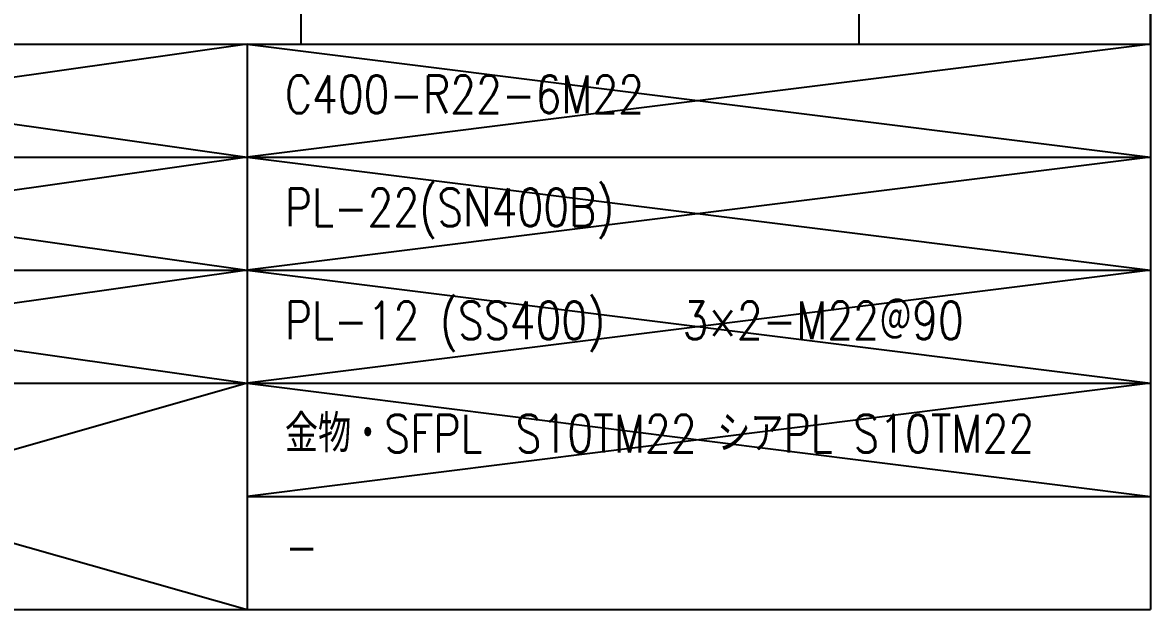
# Model space of a CAD drawing. Extents: x -668440 to 1010955, y -1678500 to 210463.
# Drawn here: x -567126 to -526717, y -944029 to -923007 of the extents above; entities that cross this region are included whole.
import ezdxf
from ezdxf.enums import TextEntityAlignment as Align

# ---------------------------------------------------------------- set-up
doc = ezdxf.new("R2010")
doc.units = 0
doc.header["$MEASUREMENT"] = 0
doc.linetypes.add('CENTER', pattern=[2, 1.25, -0.25, 0.25, -0.25])
doc.layers.get('0').update_dxf_attribs({"color": 3, "linetype": 'CONTINUOUS'})
doc.layers.add('00_ADDL', color=253, linetype='CONTINUOUS', plot=False)
for name, color, linetype in [('100', 5, 'CENTER'), ('_1-1_L-CL', 3, 'CONTINUOUS'), ('_1-C_INP1', 3, 'CONTINUOUS'), ('修正2022年4月20日', 2, 'CONTINUOUS')]:
    doc.layers.add(name, color=color, linetype=linetype)
doc.styles.add('S020', font='simplex.shx', dxfattribs={"width": 0.8, "height": 100, "bigfont": 'extfont2.shx'})

# ---------------------------------------------------------------- blocks, each defined once
blk = doc.blocks.new('剛接合部C1Y')
at = {"layer": '00_ADDL'}
for p, q in [((-219741.54476, -397002.59222), (-219741.54476, -392142.59222)), ((-225827.6965, -397002.59222), (-222977.6965, -397407.59222)), ((-222977.6965, -397002.59222), (-225827.6965, -397407.59222)), ((-222977.6965, -397002.59222), (-219741.54476, -397407.59222)), ((-219741.54476, -397002.59222), (-222977.6965, -397407.59222)), ((-225827.6965, -397407.59222), (-222977.6965, -397812.59222)), ((-222977.6965, -397407.59222), (-225827.6965, -397812.59222)), ((-222977.6965, -397407.59222), (-219741.54476, -397812.59222)), ((-219741.54476, -397407.59222), (-222977.6965, -397812.59222)), ((-225827.6965, -397812.59222), (-222977.6965, -398217.59222)), ((-222977.6965, -397812.59222), (-225827.6965, -398217.59222)), ((-222977.6965, -397812.59222), (-219741.54476, -398217.59222)), ((-219741.54476, -397812.59222), (-222977.6965, -398217.59222)), ((-225827.6965, -398217.59222), (-222977.6965, -399027.59222)), ((-222977.6965, -398217.59222), (-225827.6965, -399027.59222)), ((-222977.6965, -398217.59222), (-219741.54476, -398622.59222)), ((-219741.54476, -398217.59222), (-222977.6965, -398622.59222))]:
    blk.add_line(p, q, dxfattribs=at)
at = {"layer": '100'}
blk.add_line((-222784.62063, -397002.59222), (-222784.62063, -393132.59222), dxfattribs=at)
at = {"layer": '100', "linetype": 'CENTER', "ltscale": 200}
blk.add_line((-220784.62063, -397002.59222), (-220784.62063, -393132.59222), dxfattribs=at)
at = {"layer": '_1-1_L-CL'}
for p, q in [((-219741.54476, -392142.59222), (-219741.54476, -399027.59222)), ((-222977.6965, -397002.59222), (-222977.6965, -399027.59222)), ((-225827.6965, -397407.59222), (-219741.54476, -397407.59222)), ((-225827.6965, -397812.59222), (-219741.54476, -397812.59222)), ((-225827.6965, -398217.59222), (-219741.54476, -398217.59222)), ((-222977.6965, -398622.59222), (-219741.54476, -398622.59222)), ((-225827.6965, -399027.59222), (-219741.54476, -399027.59222))]:
    blk.add_line(p, q, dxfattribs=at)
at = {"layer": '修正2022年4月20日'}
blk.add_line((-225827.6965, -397002.59222), (-219741.54476, -397002.59222), dxfattribs=at)
at = {"layer": '_1-1_L-CL', "style": 'S020', "width": 0.8}
blk.add_text('-', height=135, dxfattribs=at).set_placement((-222842.6965, -398802.59222), align=Align.MIDDLE_LEFT)
at = {"layer": '_1-C_INP1', "style": 'S020', "width": 0.8}
for s, p in [('C400-R22-6M22', (-222842.6965, -397182.59222)), ('PL-22(SN400B)', (-222842.6965, -397587.59222)), ('PL-12 (SS400)', (-222842.6965, -397992.59222)), ('3×2-M22＠90', (-221417.6965, -397992.59222)), ('金物・SFPL\u3000S10TM22 シアPL S10TM22', (-222842.6965, -398397.59222))]:
    blk.add_text(s, height=135, dxfattribs=at).set_placement(p, align=Align.MIDDLE_LEFT)

msp = doc.modelspace()

# ---------------------------------------------------------------- block references
at = {"xscale": 10, "yscale": 10, "zscale": 10}
msp.add_blockref('剛接合部C1Y', (1670698.6842, 3046247.35843, 5600), dxfattribs=at)

doc.saveas('drawing.dxf')
